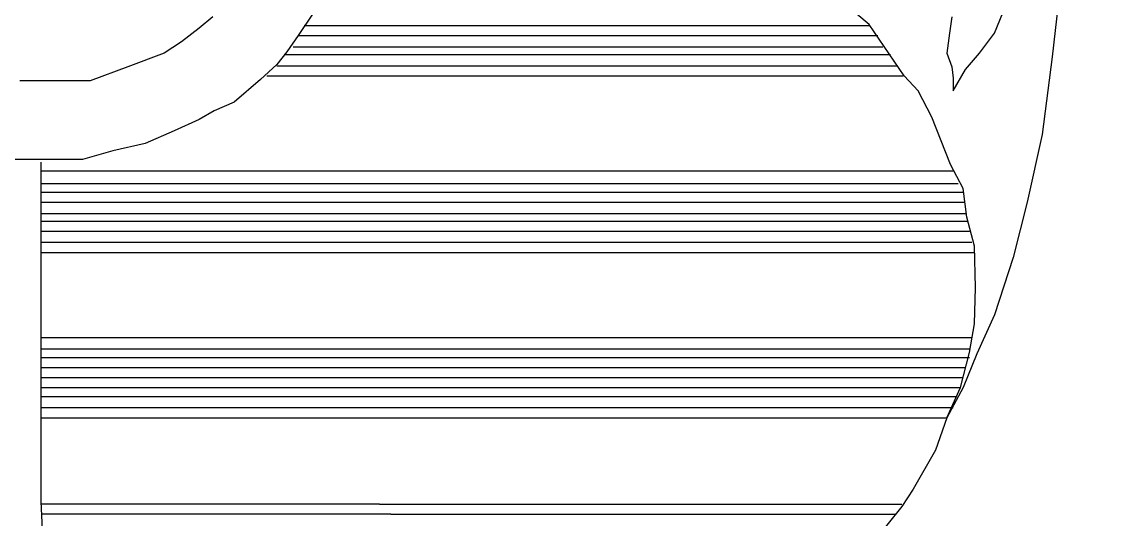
# Model space of a CAD drawing. Extents: x 730654 to 731244, y 4379381 to 4380408.
# Drawn here: x 730692.02 to 730700.74, y 4380237.29 to 4380241.26 of the extents above; entities that cross this region are included whole.
import ezdxf

# ---------------------------------------------------------------- set-up
doc = ezdxf.new("R2010")
doc.units = 0
doc.layers.get('0').update_dxf_attribs({"linetype": 'CONTINUOUS'})

msp = doc.modelspace()

# ---------------------------------------------------------------- linework, layer by layer
at = {"color": 0, "linetype": 'CONTINUOUS'}
for p, q in [((730698.78, 4380241.24), (730698.6, 4380241.39)), ((730698.78, 4380241.24), (730698.6, 4380241.39)), ((730699.78, 4380241.17), (730699.87, 4380241.39)), ((730699.78, 4380241.17), (730699.87, 4380241.39)), ((730700.29, 4380241.4), (730700.24, 4380240.98)), ((730700.29, 4380241.4), (730700.24, 4380240.98)), ((730694.34, 4380241.33), (730694.22, 4380241.15)), ((730694.34, 4380241.33), (730694.22, 4380241.15)), ((730693.54, 4380241.3), (730693.43, 4380241.21)), ((730693.54, 4380241.3), (730693.43, 4380241.21)), ((730694.27, 4380241.23), (730697.53, 4380241.23)), ((730694.27, 4380241.23), (730697.53, 4380241.23)), ((730697.53, 4380241.23), (730698.78, 4380241.23)), ((730697.53, 4380241.23), (730698.78, 4380241.23)), ((730699.06, 4380240.83), (730698.78, 4380241.24)), ((730699.06, 4380240.83), (730698.78, 4380241.24)), ((730699.44, 4380241.3), (730699.42, 4380241.17)), ((730699.44, 4380241.3), (730699.42, 4380241.17)), ((730693.43, 4380241.21), (730693.29, 4380241.1)), ((730693.43, 4380241.21), (730693.29, 4380241.1)), ((730694.22, 4380241.15), (730694.13, 4380241.02)), ((730694.22, 4380241.15), (730694.13, 4380241.02)), ((730694.22, 4380241.15), (730697.53, 4380241.15)), ((730694.22, 4380241.15), (730697.53, 4380241.15)), ((730697.53, 4380241.15), (730698.85, 4380241.15)), ((730697.53, 4380241.15), (730698.85, 4380241.15)), ((730699.42, 4380241.17), (730699.4, 4380241.01)), ((730699.42, 4380241.17), (730699.4, 4380241.01)), ((730699.66, 4380241.01), (730699.78, 4380241.17)), ((730699.66, 4380241.01), (730699.78, 4380241.17)), ((730693.29, 4380241.1), (730693.15, 4380241.01)), ((730693.29, 4380241.1), (730693.15, 4380241.01)), ((730694.18, 4380241.06), (730697.53, 4380241.06)), ((730694.18, 4380241.06), (730697.53, 4380241.06)), ((730697.53, 4380241.06), (730698.89, 4380241.06)), ((730697.53, 4380241.06), (730698.89, 4380241.06)), ((730693.15, 4380241.01), (730692.86, 4380240.9)), ((730693.15, 4380241.01), (730692.86, 4380240.9)), ((730694.13, 4380241.02), (730694.05, 4380240.92)), ((730694.13, 4380241.02), (730694.05, 4380240.92)), ((730694.11, 4380241), (730697.53, 4380241)), ((730694.11, 4380241), (730697.53, 4380241)), ((730697.53, 4380241), (730698.95, 4380241)), ((730697.53, 4380241), (730698.95, 4380241)), ((730699.4, 4380241.01), (730699.44, 4380240.9)), ((730699.4, 4380241.01), (730699.44, 4380240.9)), ((730699.55, 4380240.88), (730699.66, 4380241.01)), ((730699.55, 4380240.88), (730699.66, 4380241.01)), ((730700.24, 4380240.98), (730700.16, 4380240.36)), ((730700.24, 4380240.98), (730700.16, 4380240.36)), ((730692.86, 4380240.9), (730692.56, 4380240.79)), ((730692.86, 4380240.9), (730692.56, 4380240.79)), ((730694.05, 4380240.92), (730693.92, 4380240.8)), ((730694.05, 4380240.92), (730693.92, 4380240.8)), ((730694.05, 4380240.91), (730697.53, 4380240.91)), ((730694.05, 4380240.91), (730697.53, 4380240.91)), ((730697.53, 4380240.91), (730699, 4380240.91)), ((730697.53, 4380240.91), (730699, 4380240.91)), ((730699.44, 4380240.9), (730699.45, 4380240.81)), ((730699.44, 4380240.9), (730699.45, 4380240.81)), ((730699.45, 4380240.71), (730699.55, 4380240.88)), ((730699.45, 4380240.71), (730699.55, 4380240.88)), ((730692.2, 4380240.79), (730692, 4380240.79)), ((730692.2, 4380240.79), (730692, 4380240.79)), ((730692.37, 4380240.79), (730692.2, 4380240.79)), ((730692.37, 4380240.79), (730692.2, 4380240.79)), ((730692.56, 4380240.79), (730692.37, 4380240.79)), ((730692.56, 4380240.79), (730692.37, 4380240.79)), ((730693.92, 4380240.8), (730693.71, 4380240.62)), ((730693.92, 4380240.8), (730693.71, 4380240.62)), ((730693.97, 4380240.83), (730694.48, 4380240.83)), ((730693.97, 4380240.83), (730694.48, 4380240.83)), ((730694.48, 4380240.83), (730697.53, 4380240.83)), ((730694.48, 4380240.83), (730697.53, 4380240.83)), ((730697.53, 4380240.83), (730699.05, 4380240.83)), ((730697.53, 4380240.83), (730699.05, 4380240.83)), ((730699.17, 4380240.71), (730699.06, 4380240.83)), ((730699.17, 4380240.71), (730699.06, 4380240.83)), ((730699.45, 4380240.81), (730699.45, 4380240.71)), ((730699.45, 4380240.81), (730699.45, 4380240.71)), ((730699.28, 4380240.5), (730699.17, 4380240.71)), ((730699.28, 4380240.5), (730699.17, 4380240.71)), ((730693.71, 4380240.62), (730693.55, 4380240.55)), ((730693.71, 4380240.62), (730693.55, 4380240.55)), ((730693.55, 4380240.55), (730693.43, 4380240.48)), ((730693.55, 4380240.55), (730693.43, 4380240.48)), ((730693.43, 4380240.48), (730693.23, 4380240.39)), ((730693.43, 4380240.48), (730693.23, 4380240.39)), ((730699.43, 4380240.12), (730699.28, 4380240.5)), ((730699.43, 4380240.12), (730699.28, 4380240.5)), ((730693.23, 4380240.39), (730693, 4380240.29)), ((730693.23, 4380240.39), (730693, 4380240.29)), ((730700.16, 4380240.36), (730700.04, 4380239.82)), ((730700.16, 4380240.36), (730700.04, 4380239.82)), ((730693, 4380240.29), (730692.74, 4380240.23)), ((730693, 4380240.29), (730692.74, 4380240.23)), ((730692.74, 4380240.23), (730692.5, 4380240.16)), ((730692.74, 4380240.23), (730692.5, 4380240.16)), ((730692.14, 4380240.16), (730691.92, 4380240.16)), ((730692.14, 4380240.16), (730691.92, 4380240.16)), ((730692.32, 4380240.16), (730692.14, 4380240.16)), ((730692.32, 4380240.16), (730692.14, 4380240.16)), ((730692.17, 4380239.45), (730692.17, 4380240.14)), ((730692.17, 4380239.45), (730692.17, 4380240.14)), ((730692.5, 4380240.16), (730692.32, 4380240.16)), ((730692.5, 4380240.16), (730692.32, 4380240.16)), ((730699.53, 4380239.93), (730699.43, 4380240.12)), ((730699.53, 4380239.93), (730699.43, 4380240.12)), ((730692.17, 4380240.07), (730693.73, 4380240.07)), ((730692.17, 4380240.07), (730693.73, 4380240.07)), ((730693.73, 4380240.07), (730696.67, 4380240.07)), ((730693.73, 4380240.07), (730696.67, 4380240.07)), ((730696.67, 4380240.07), (730699.45, 4380240.07)), ((730696.67, 4380240.07), (730699.45, 4380240.07)), ((730692.17, 4380239.97), (730694.97, 4380239.97)), ((730692.17, 4380239.97), (730694.97, 4380239.97)), ((730694.97, 4380239.97), (730697.79, 4380239.97)), ((730694.97, 4380239.97), (730697.79, 4380239.97)), ((730697.79, 4380239.97), (730699.49, 4380239.97)), ((730697.79, 4380239.97), (730699.49, 4380239.97)), ((730699.56, 4380239.7), (730699.53, 4380239.93)), ((730699.56, 4380239.7), (730699.53, 4380239.93)), ((730692.17, 4380239.9), (730694.97, 4380239.9)), ((730692.17, 4380239.9), (730694.97, 4380239.9)), ((730692.17, 4380239.82), (730694.97, 4380239.82)), ((730692.17, 4380239.82), (730694.97, 4380239.82)), ((730694.97, 4380239.9), (730697.79, 4380239.9)), ((730694.97, 4380239.9), (730697.79, 4380239.9)), ((730694.97, 4380239.82), (730697.79, 4380239.82)), ((730694.97, 4380239.82), (730697.79, 4380239.82)), ((730697.79, 4380239.9), (730699.53, 4380239.9)), ((730697.79, 4380239.9), (730699.53, 4380239.9)), ((730697.79, 4380239.82), (730699.54, 4380239.82)), ((730697.79, 4380239.82), (730699.54, 4380239.82)), ((730700.04, 4380239.82), (730699.93, 4380239.38)), ((730700.04, 4380239.82), (730699.93, 4380239.38)), ((730692.17, 4380239.73), (730694.97, 4380239.73)), ((730692.17, 4380239.73), (730694.97, 4380239.73)), ((730694.97, 4380239.73), (730697.79, 4380239.73)), ((730694.97, 4380239.73), (730697.79, 4380239.73)), ((730697.79, 4380239.73), (730699.55, 4380239.73)), ((730697.79, 4380239.73), (730699.55, 4380239.73)), ((730692.17, 4380239.67), (730694.97, 4380239.67)), ((730692.17, 4380239.67), (730694.97, 4380239.67)), ((730694.97, 4380239.67), (730697.79, 4380239.67)), ((730694.97, 4380239.67), (730697.79, 4380239.67)), ((730697.79, 4380239.67), (730699.57, 4380239.67)), ((730697.79, 4380239.67), (730699.57, 4380239.67)), ((730699.62, 4380239.47), (730699.56, 4380239.7)), ((730699.62, 4380239.47), (730699.56, 4380239.7)), ((730692.17, 4380239.59), (730694.97, 4380239.59)), ((730692.17, 4380239.59), (730694.97, 4380239.59)), ((730694.97, 4380239.59), (730697.79, 4380239.59)), ((730694.97, 4380239.59), (730697.79, 4380239.59)), ((730697.79, 4380239.59), (730699.58, 4380239.59)), ((730697.79, 4380239.59), (730699.58, 4380239.59)), ((730692.17, 4380239.5), (730694.97, 4380239.5)), ((730692.17, 4380239.5), (730694.97, 4380239.5)), ((730694.97, 4380239.5), (730697.79, 4380239.5)), ((730694.97, 4380239.5), (730697.79, 4380239.5)), ((730697.79, 4380239.5), (730699.6, 4380239.5)), ((730697.79, 4380239.5), (730699.6, 4380239.5)), ((730699.63, 4380239.14), (730699.62, 4380239.47)), ((730699.63, 4380239.14), (730699.62, 4380239.47)), ((730692.17, 4380238.74), (730692.17, 4380239.45)), ((730692.17, 4380238.74), (730692.17, 4380239.45)), ((730692.17, 4380239.42), (730694.97, 4380239.42)), ((730692.17, 4380239.42), (730694.97, 4380239.42)), ((730694.97, 4380239.42), (730697.79, 4380239.42)), ((730694.97, 4380239.42), (730697.79, 4380239.42)), ((730697.79, 4380239.42), (730699.62, 4380239.42)), ((730697.79, 4380239.42), (730699.62, 4380239.42)), ((730699.93, 4380239.38), (730699.78, 4380238.92)), ((730699.93, 4380239.38), (730699.78, 4380238.92)), ((730699.62, 4380238.85), (730699.63, 4380239.14)), ((730699.62, 4380238.85), (730699.63, 4380239.14)), ((730699.78, 4380238.92), (730699.64, 4380238.61)), ((730699.78, 4380238.92), (730699.64, 4380238.61)), ((730699.58, 4380238.62), (730699.62, 4380238.85)), ((730699.58, 4380238.62), (730699.62, 4380238.85)), ((730692.17, 4380238.74), (730695.09, 4380238.74)), ((730692.17, 4380238.13), (730692.17, 4380238.74)), ((730692.17, 4380238.74), (730695.09, 4380238.74)), ((730692.17, 4380238.13), (730692.17, 4380238.74)), ((730695.09, 4380238.74), (730698.23, 4380238.74)), ((730695.09, 4380238.74), (730698.23, 4380238.74)), ((730698.23, 4380238.74), (730699.6, 4380238.74)), ((730698.23, 4380238.74), (730699.6, 4380238.74)), ((730692.17, 4380238.65), (730694.53, 4380238.65)), ((730692.17, 4380238.65), (730694.53, 4380238.65)), ((730694.53, 4380238.65), (730698.4, 4380238.65)), ((730694.53, 4380238.65), (730698.4, 4380238.65)), ((730698.4, 4380238.65), (730699.59, 4380238.65)), ((730698.4, 4380238.65), (730699.59, 4380238.65)), ((730699.51, 4380238.34), (730699.58, 4380238.62)), ((730699.51, 4380238.34), (730699.58, 4380238.62)), ((730699.64, 4380238.61), (730699.53, 4380238.34)), ((730699.64, 4380238.61), (730699.53, 4380238.34)), ((730692.17, 4380238.58), (730694.53, 4380238.58)), ((730692.17, 4380238.58), (730694.53, 4380238.58)), ((730694.53, 4380238.58), (730698.4, 4380238.58)), ((730694.53, 4380238.58), (730698.4, 4380238.58)), ((730698.4, 4380238.58), (730699.58, 4380238.58)), ((730698.4, 4380238.58), (730699.58, 4380238.58)), ((730692.17, 4380238.5), (730694.53, 4380238.5)), ((730692.17, 4380238.5), (730694.53, 4380238.5)), ((730692.17, 4380238.42), (730694.53, 4380238.42)), ((730692.17, 4380238.42), (730694.53, 4380238.42)), ((730694.53, 4380238.5), (730698.4, 4380238.5)), ((730694.53, 4380238.5), (730698.4, 4380238.5)), ((730694.53, 4380238.42), (730698.4, 4380238.42)), ((730694.53, 4380238.42), (730698.4, 4380238.42)), ((730698.4, 4380238.5), (730699.55, 4380238.5)), ((730698.4, 4380238.5), (730699.55, 4380238.5)), ((730698.4, 4380238.42), (730699.53, 4380238.42)), ((730698.4, 4380238.42), (730699.53, 4380238.42)), ((730692.17, 4380238.34), (730694.53, 4380238.34)), ((730692.17, 4380238.34), (730694.53, 4380238.34)), ((730694.53, 4380238.34), (730698.4, 4380238.34)), ((730694.53, 4380238.34), (730698.4, 4380238.34)), ((730698.4, 4380238.34), (730699.51, 4380238.34)), ((730698.4, 4380238.34), (730699.51, 4380238.34)), ((730699.53, 4380238.34), (730699.4, 4380238.1)), ((730699.4, 4380238.1), (730699.51, 4380238.34)), ((730699.53, 4380238.34), (730699.4, 4380238.1)), ((730699.4, 4380238.1), (730699.51, 4380238.34)), ((730692.17, 4380238.27), (730694.53, 4380238.27)), ((730692.17, 4380238.27), (730694.53, 4380238.27)), ((730694.53, 4380238.27), (730698.4, 4380238.27)), ((730694.53, 4380238.27), (730698.4, 4380238.27)), ((730698.4, 4380238.27), (730699.48, 4380238.27)), ((730698.4, 4380238.27), (730699.48, 4380238.27)), ((730692.17, 4380238.18), (730694.53, 4380238.18)), ((730692.17, 4380238.18), (730694.53, 4380238.18)), ((730694.53, 4380238.18), (730698.4, 4380238.18)), ((730694.53, 4380238.18), (730698.4, 4380238.18)), ((730698.4, 4380238.18), (730699.45, 4380238.18)), ((730698.4, 4380238.18), (730699.45, 4380238.18)), ((730692.17, 4380237.43), (730692.17, 4380238.13)), ((730692.17, 4380237.43), (730692.17, 4380238.13)), ((730692.17, 4380238.1), (730694.53, 4380238.1)), ((730692.17, 4380238.1), (730694.53, 4380238.1)), ((730694.53, 4380238.1), (730698.4, 4380238.1)), ((730694.53, 4380238.1), (730698.4, 4380238.1)), ((730698.4, 4380238.1), (730699.4, 4380238.1)), ((730698.4, 4380238.1), (730699.4, 4380238.1)), ((730699.4, 4380238.1), (730699.31, 4380237.84)), ((730699.4, 4380238.1), (730699.31, 4380237.84)), ((730699.31, 4380237.84), (730699.13, 4380237.53)), ((730699.31, 4380237.84), (730699.13, 4380237.53)), ((730699.31, 4380237.84), (730699.13, 4380237.53)), ((730699.13, 4380237.53), (730699.04, 4380237.39)), ((730699.13, 4380237.53), (730699.04, 4380237.39)), ((730692.2, 4380236.77), (730692.17, 4380237.43)), ((730692.2, 4380236.77), (730692.17, 4380237.43)), ((730694.87, 4380237.41), (730692.17, 4380237.41)), ((730694.87, 4380237.41), (730692.17, 4380237.41)), ((730694.87, 4380237.41), (730698.55, 4380237.41)), ((730694.87, 4380237.41), (730698.55, 4380237.41)), ((730698.55, 4380237.41), (730699.04, 4380237.41)), ((730698.55, 4380237.41), (730699.04, 4380237.41)), ((730699.04, 4380237.39), (730698.75, 4380237.03)), ((730699.04, 4380237.39), (730698.75, 4380237.03)), ((730694.96, 4380237.33), (730692.17, 4380237.33)), ((730694.96, 4380237.33), (730692.17, 4380237.33)), ((730694.96, 4380237.33), (730698.99, 4380237.33)), ((730694.96, 4380237.33), (730698.99, 4380237.33))]:
    msp.add_line(p, q, dxfattribs=at)

# ---------------------------------------------------------------- meshes
mesh = msp.add_polyface(dxfattribs=at)
corners = [(730654.5, 4379381), (730654.5, 4379381), (730654.5, 4379571.9618), (730962.5, 4379381), (730654.5, 4379746.4935), (731244, 4379381), (730654.5, 4380407.5), (731244, 4380042.0065), (731244, 4380407.5)]
mesh.append_faces([[corners[k] for k in face] for face in [(0, 1, 3, 2), (2, 3, 5, 4), (4, 5, 7, 6), (6, 7, 8, 8)]], dxfattribs={"vtx0": -1, "vtx2": -1, "color": 0})
mesh = msp.add_polyface(dxfattribs=at)
corners = [(730664.5, 4380221), (730664.5, 4380221), (730664.5, 4380395.2713), (730945.58, 4380221), (730664.5, 4380401.5), (730945.58, 4380227.2287), (730945.58, 4380401.5)]
mesh.append_faces([[corners[k] for k in face] for face in [(0, 1, 3, 2), (2, 3, 5, 4), (4, 5, 6, 6)]], dxfattribs={"vtx0": -1, "vtx2": -1, "color": 0})

doc.saveas('drawing.dxf')
